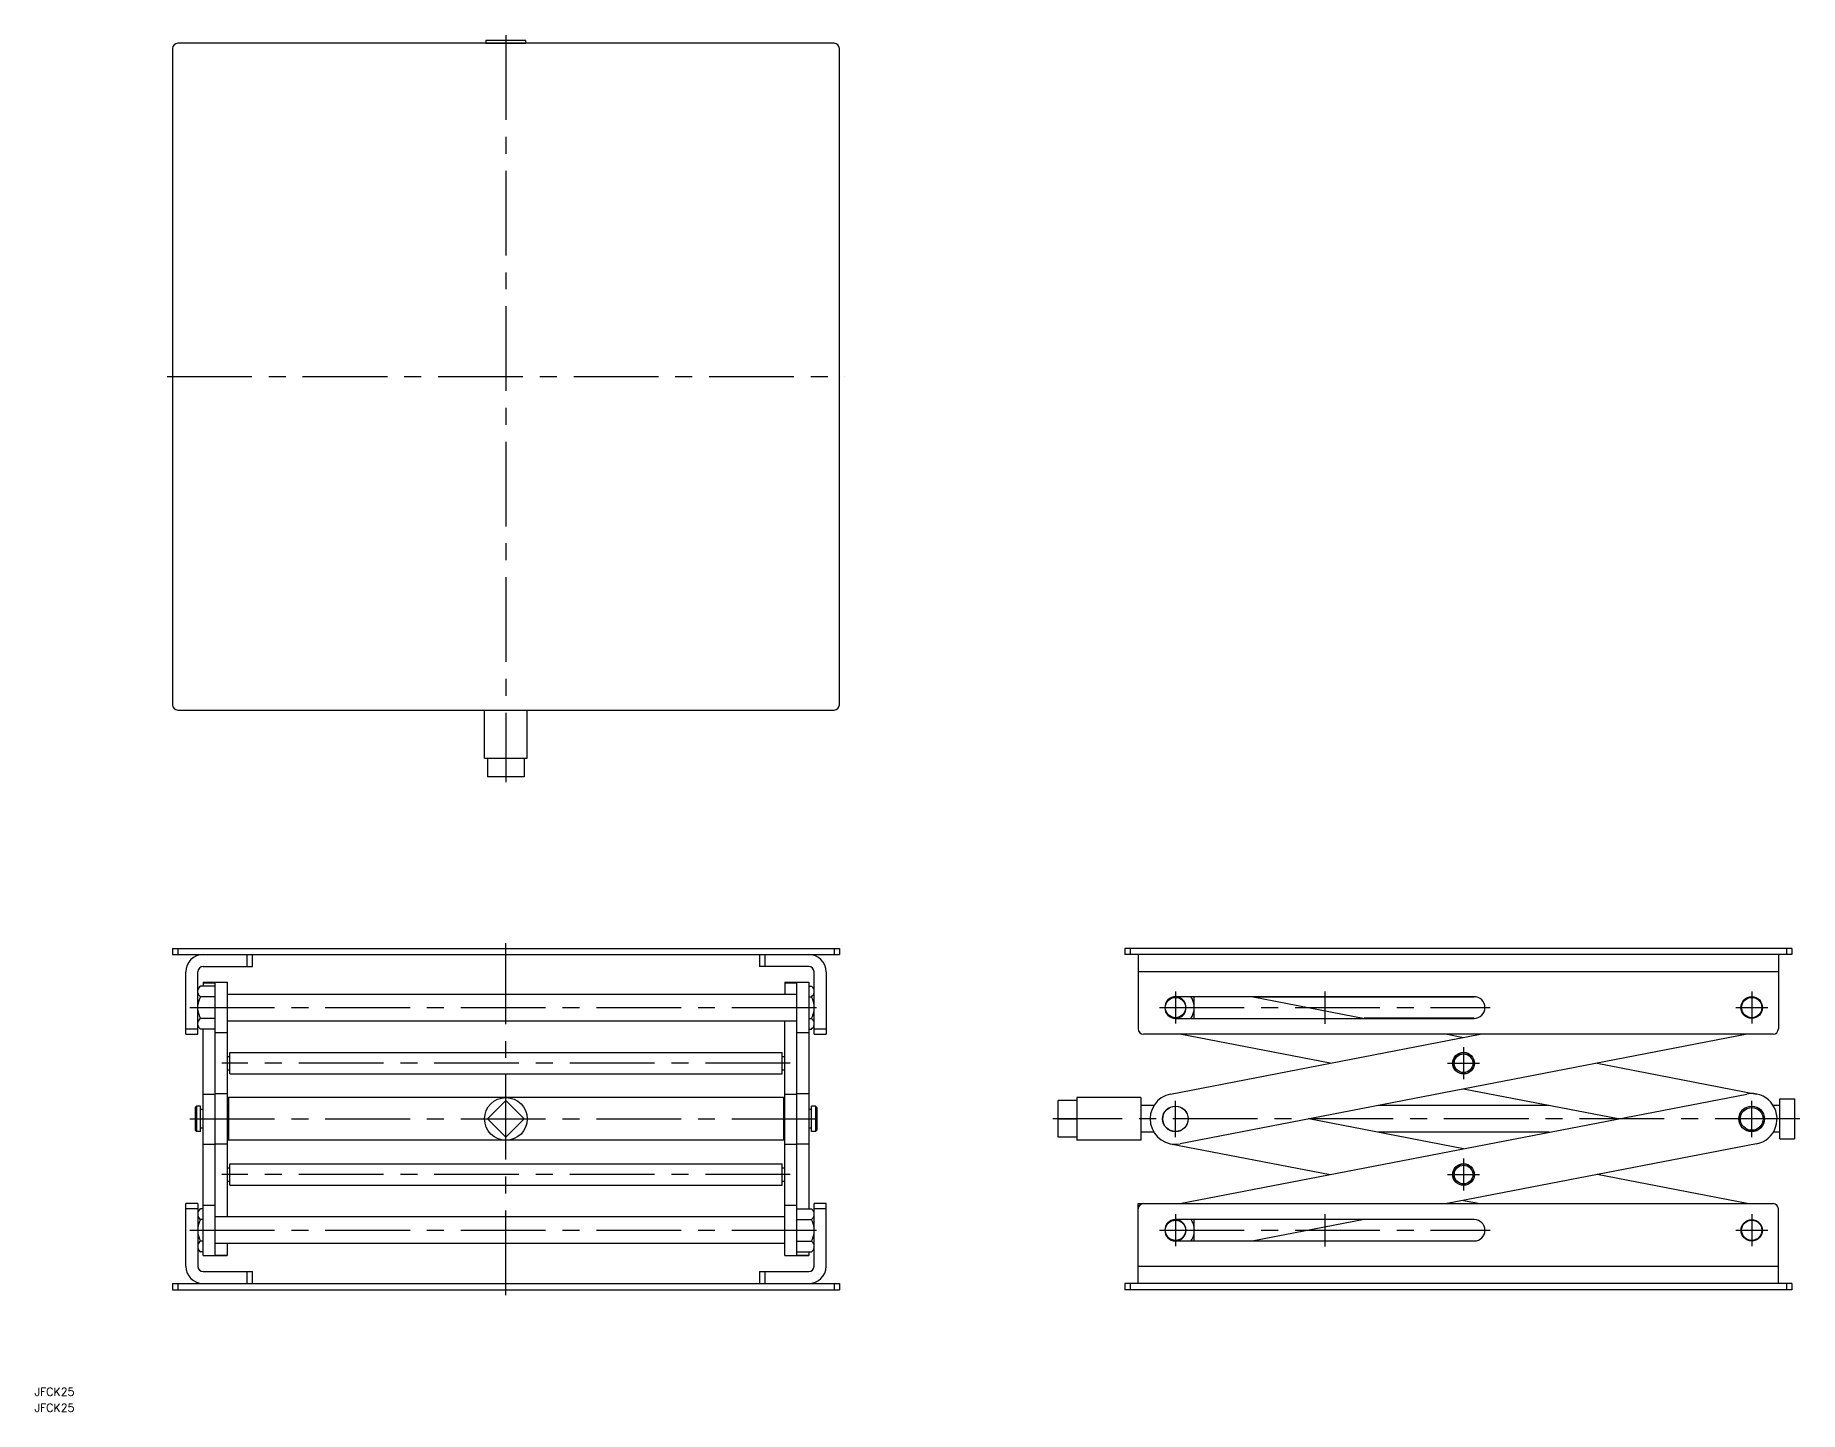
# Model space of a CAD drawing. Extents: x -176 to 1312, y -46 to 834.
# Drawn here: x -176 to 485, y -46 to 470 of the extents above; entities that cross this region are included whole.
import ezdxf

# ---------------------------------------------------------------- set-up
doc = ezdxf.new("R2010")
doc.units = 0
doc.linetypes.add('CENTER', pattern=[50.8, 31.75, -6.35, 6.35, -6.35])
doc.layers.get('0').update_dxf_attribs({"linetype": 'CONTINUOUS'})
doc.layers.add('CENTER', color=1, linetype='CONTINUOUS')
doc.styles.get("Standard").update_dxf_attribs({"font": 'txt.shx', "height": 3, "bigfont": 'bigfont.shx'})

msp = doc.modelspace()

# ---------------------------------------------------------------- linework, layer by layer
at = {"color": 7, "linetype": 'CONTINUOUS'}
for p, q in [((-125, 465.38), (-125, 219.38)), ((123, 467.38), (-123, 467.38)), ((7.51, 468.38), (-7.49, 468.38)), ((-7.49, 468.38), (-7.49, 467.38)), ((-7.49, 467.38), (7.51, 467.38)), ((7.51, 467.38), (7.51, 468.38)), ((125, 219.38), (125, 465.38)), ((-123, 217.38), (123, 217.38)), ((-7.99, 199.38), (-7.99, 217.38)), ((-7.99, 202.56), (-7.99, 217.38)), ((8.01, 199.38), (8.01, 217.38)), ((8.01, 202.56), (8.01, 217.38)), ((-7.99, 199.38), (8.01, 199.38)), ((-6.85, 199.38), (-6.85, 192.38)), ((0.01, 199.38), (0.01, 192.38)), ((6.87, 199.38), (6.87, 192.38)), ((6.87, 192.38), (-6.85, 192.38)), ((-125, 128), (125, 128)), ((-125, 128), (-125, 125.7)), ((-125, 125.7), (125, 125.7)), ((-123, 128), (-123, 125.7)), ((-97, 121.2), (-97, 125.7)), ((-95, 121.2), (-95, 125.7)), ((95, 125.7), (95, 121.2)), ((97, 125.7), (97, 121.2)), ((123, 128), (123, 125.7)), ((125, 128), (125, 125.7)), ((481.98, 128), (231.98, 128)), ((231.98, 128), (231.98, 125.7)), ((481.98, 125.7), (231.98, 125.7)), ((233.98, 128), (233.98, 125.7)), ((236.98, 125.7), (236.98, 97.8)), ((476.98, 125.7), (476.98, 97.8)), ((479.98, 128), (479.98, 125.7)), ((481.98, 128), (481.98, 125.7)), ((-120, 95.8), (-120, 119.2)), ((-115.5, 95.8), (-115.5, 119.2)), ((-113.5, 121.2), (-95, 121.2)), ((113.5, 121.2), (95, 121.2)), ((115.5, 95.8), (115.5, 119.2)), ((120, 119.2), (120, 95.8)), ((476.98, 119.2), (236.98, 119.2)), ((-115.5, 112.89), (-114.5, 113.89)), ((-109, 113.89), (-114.5, 113.89)), ((-113.5, 115.3), (-104.5, 115.3)), ((-113.5, 115.3), (-113.5, 113.89)), ((-113.5, 115.13), (-109, 115.13)), ((-109, 12.8), (-109, 115.3)), ((-104.5, 115.3), (-104.5, 27.3)), ((104.5, 115.3), (104.5, 110.8)), ((104.5, 115.3), (113.5, 115.3)), ((104.5, 115.13), (109, 115.13)), ((109, 12.8), (109, 115.3)), ((113.5, 115.3), (113.5, 30.38)), ((113.5, 113.89), (114.5, 113.89)), ((115.5, 112.89), (114.5, 113.89)), ((-109, 109.85), (-114.5, 109.85)), ((-104.5, 110.8), (109, 110.8)), ((113.5, 109.85), (114.5, 109.85)), ((362.93, 109.85), (251.03, 109.85)), ((257.97, 101.76), (257.97, 109.85)), ((280.08, 109.85), (321.98, 101.75)), ((280.34, 109.8), (362.98, 109.8)), ((-109, 101.76), (-114.5, 101.76)), ((-104.5, 100.8), (109, 100.8)), ((104.5, 12.8), (104.5, 100.8)), ((113.5, 101.76), (114.5, 101.76)), ((251.03, 101.75), (362.93, 101.75)), ((362.98, 101.8), (321.73, 101.8)), ((-120, 97.8), (-115.5, 97.8)), ((-120, 95.8), (-115.5, 95.8)), ((-115.5, 98.72), (-114.5, 97.72)), ((-109, 97.72), (-114.5, 97.72)), ((-113.5, 12.8), (-113.5, 97.72)), ((-109, 96.48), (-104.5, 96.48)), ((109, 96.48), (113.5, 96.48)), ((113.5, 97.72), (114.5, 97.72)), ((115.5, 98.72), (114.5, 97.72)), ((115.5, 97.8), (120, 97.8)), ((115.5, 95.8), (120, 95.8)), ((474.98, 95.8), (238.98, 95.8)), ((249.17, 73.38), (365.18, 95.8)), ((308.92, 84.93), (252.65, 95.8)), ((465.3, 95.8), (252.78, 54.72)), ((352.77, 95.8), (358.97, 94.6)), ((-104.5, 87.43), (-103.5, 87.43)), ((-103.5, 88.93), (103.5, 88.93)), ((-103.5, 80.93), (-103.5, 88.93)), ((103.5, 80.93), (103.5, 88.93)), ((103.5, 87.43), (104.5, 87.43)), ((-104.5, 82.43), (-103.5, 82.43)), ((-103.5, 80.93), (103.5, 80.93)), ((103.5, 82.43), (104.5, 82.43)), ((409.03, 84.93), (468.78, 73.38)), ((-113.5, 73.38), (-109, 73.38)), ((-109, 73.55), (-104.5, 73.55)), ((104.5, 73.38), (109, 73.38)), ((109, 73.55), (113.5, 73.55)), ((252.65, 32.3), (465.17, 73.38)), ((416.92, 64.05), (358.97, 75.25)), ((-116.5, 68.3), (-116, 68.8)), ((-116.5, 68.3), (-116, 68.8)), ((-116.5, 68.3), (-116.5, 59.8)), ((-114.5, 68.8), (-116, 68.8)), ((-116, 68.8), (-116, 59.3)), ((-114.5, 59.3), (-114.5, 68.8)), ((-113.5, 67.55), (-114.5, 67.55)), ((-104.5, 71.55), (-104, 72.05)), ((104, 72.05), (-104, 72.05)), ((-104, 72.05), (-104, 56.05)), ((0, 70.91), (-6.86, 64.05)), ((6.86, 64.05), (0, 70.91)), ((104, 72.05), (104, 56.05)), ((104.5, 71.55), (104, 72.05)), ((114.5, 67.55), (113.5, 67.55)), ((114.5, 59.3), (114.5, 68.8)), ((116, 68.8), (114.5, 68.8)), ((116, 68.8), (116, 59.3)), ((116.5, 68.3), (116, 68.8)), ((116.5, 68.3), (116.5, 59.8)), ((206.98, 57.19), (206.98, 70.91)), ((213.98, 70.91), (206.98, 70.91)), ((213.98, 72.05), (213.98, 56.05)), ((237.97, 72.05), (213.98, 72.05)), ((237.97, 72.05), (237.97, 56.05)), ((242.9, 69.05), (237.97, 69.05)), ((391.05, 69.05), (326.9, 69.05)), ((477.48, 69.05), (475.05, 69.05)), ((477.48, 71.55), (482.98, 71.55)), ((477.48, 56.55), (477.48, 71.55)), ((482.98, 71.55), (482.98, 56.55)), ((-116.5, 59.8), (-116, 59.3)), ((-116.5, 59.8), (-116, 59.3)), ((-113.5, 60.55), (-114.5, 60.55)), ((-6.86, 64.05), (0, 57.19)), ((0, 57.19), (6.86, 64.05)), ((114.5, 60.55), (113.5, 60.55)), ((116.5, 59.8), (116, 59.3)), ((206.98, 64.05), (213.98, 64.05)), ((358.97, 52.85), (301.03, 64.05)), ((-114.5, 59.3), (-116, 59.3)), ((-113.5, 54.55), (-109, 54.55)), ((-109, 54.72), (-104.5, 54.72)), ((-104.5, 56.55), (-104, 56.05)), ((104, 56.05), (-104, 56.05)), ((104.5, 56.55), (104, 56.05)), ((104.5, 54.55), (109, 54.55)), ((109, 54.72), (113.5, 54.72)), ((116, 59.3), (114.5, 59.3)), ((213.98, 57.19), (206.98, 57.19)), ((237.97, 56.05), (213.98, 56.05)), ((242.9, 59.05), (237.97, 59.05)), ((249.17, 54.72), (308.92, 43.18)), ((391.05, 59.05), (326.9, 59.05)), ((468.78, 54.72), (352.77, 32.3)), ((477.48, 59.05), (475.05, 59.05)), ((477.48, 56.55), (482.98, 56.55)), ((-103.5, 47.18), (103.5, 47.18)), ((-103.5, 39.18), (-103.5, 47.18)), ((103.5, 39.18), (103.5, 47.18)), ((-104.5, 45.68), (-103.5, 45.68)), ((-104.5, 40.68), (-103.5, 40.68)), ((103.5, 45.68), (104.5, 45.68)), ((103.5, 40.68), (104.5, 40.68)), ((465.3, 32.3), (409.03, 43.18)), ((-103.5, 39.18), (103.5, 39.18)), ((358.97, 33.5), (365.18, 32.3)), ((-120, 8.8), (-120, 32.3)), ((-115.5, 32.3), (-120, 32.3)), ((-115.5, 30.3), (-120, 30.3)), ((-115.5, 32.3), (-115.5, 8.8)), ((-115.5, 29.38), (-114.5, 30.38)), ((-113.5, 30.38), (-114.5, 30.38)), ((-109, 31.63), (-113.5, 31.63)), ((104.5, 27.3), (-109, 27.3)), ((109, 31.63), (104.5, 31.63)), ((109, 30.38), (114.5, 30.38)), ((115.5, 29.38), (114.5, 30.38)), ((115.5, 8.8), (115.5, 32.3)), ((120, 32.3), (115.5, 32.3)), ((120, 30.3), (115.5, 30.3)), ((120, 8.8), (120, 32.3)), ((236.98, 32.3), (474.98, 32.3)), ((236.98, 2.3), (236.98, 32.3)), ((476.98, 2.3), (476.98, 30.3)), ((-113.5, 26.34), (-114.5, 26.34)), ((109, 26.34), (114.5, 26.34)), ((362.98, 26.3), (250.98, 26.3)), ((257.97, 18.3), (257.97, 26.3)), ((321.73, 26.3), (280.34, 18.3)), ((-115.5, 15.22), (-114.5, 14.22)), ((-113.5, 18.26), (-114.5, 18.26)), ((-113.5, 14.22), (-114.5, 14.22)), ((104.5, 17.3), (-109, 17.3)), ((-104.5, 17.3), (-104.5, 12.8)), ((109, 18.26), (114.5, 18.26)), ((109, 14.22), (114.5, 14.22)), ((113.5, 14.22), (113.5, 12.8)), ((115.5, 15.22), (114.5, 14.22)), ((250.98, 18.3), (362.98, 18.3)), ((-113.5, 12.8), (-104.5, 12.8)), ((-113.5, 6.8), (-95, 6.8)), ((-109, 12.97), (-104.5, 12.97)), ((-97, 2.3), (-97, 6.8)), ((-95, 2.3), (-95, 6.8)), ((95, 6.8), (113.5, 6.8)), ((95, 6.8), (95, 2.3)), ((97, 6.8), (97, 2.3)), ((104.5, 12.8), (113.5, 12.8)), ((109, 12.97), (113.5, 12.97)), ((236.98, 8.8), (476.98, 8.8)), ((-125, 2.3), (125, 2.3)), ((-125, 2.3), (-125, 0)), ((-125, 0), (125, 0)), ((-123, 2.3), (-123, 0)), ((123, 2.3), (123, 0)), ((125, 2.3), (125, 0)), ((481.98, 2.3), (231.98, 2.3)), ((231.98, 2.3), (231.98, 0)), ((481.98, 0), (231.98, 0)), ((233.98, 2.3), (233.98, 0)), ((479.98, 2.3), (479.98, 0)), ((481.98, 2.3), (481.98, 0))]:
    msp.add_line(p, q, dxfattribs=at)
for centre, radius in [((250.97, 105.8), 3.8), ((466.98, 105.8), 4.05), ((466.98, 105.8), 4), ((466.98, 105.8), 3.8), ((358.97, 84.93), 4.05), ((358.97, 84.93), 4), ((358.97, 84.93), 3.5), ((0, 64.05), 8), ((250.97, 64.05), 4.8), ((250.97, 64.05), 4.75), ((466.98, 64.05), 4.8), ((466.98, 64.05), 4.75), ((466.98, 64.05), 4.25), ((358.97, 43.18), 4.05), ((358.97, 43.18), 4), ((358.97, 43.18), 3.5), ((250.97, 22.3), 3.8), ((466.98, 22.3), 4), ((466.98, 22.3), 3.8)]:
    msp.add_circle(centre, radius, dxfattribs=at)
for centre, radius, start, end in [((-123, 465.38), 2, 90, 180), ((123, 465.38), 2, 0, 90), ((-123, 219.38), 2, 180, 270), ((123, 219.38), 2, 270, 0), ((-113.5, 119.2), 6.5, 90, 180), ((113.5, 119.2), 6.5, 0, 90), ((-113.5, 119.2), 2, 90, 180), ((113.5, 119.2), 2, 0, 90), ((-113.08, 111.87), 2.47, 125.08635, 168.45218), ((113.08, 111.87), 2.47, 11.54782, 54.91365), ((-113.08, 111.87), 2.47, 191.54782, 234.91365), ((-107.25, 105.8), 8.3, 150.87252, 173.70972), ((113.08, 111.87), 2.47, 305.08635, 348.45218), ((107.25, 105.8), 8.3, 6.29028, 29.12748), ((251.03, 105.8), 4.05, 90, 270), ((250.97, 105.8), 4, 242.07567, 117.75735), ((250.97, 105.8), 7.08, 8.77485, 34.94029), ((362.93, 105.8), 4.05, 270, 90), ((-107.25, 105.8), 8.3, 186.29028, 209.12748), ((-113.08, 99.74), 2.47, 125.08635, 168.45218), ((-113.08, 99.74), 2.47, 191.54782, 234.91365), ((107.25, 105.8), 8.3, 330.87252, 353.70972), ((113.08, 99.74), 2.47, 11.54782, 54.91365), ((113.08, 99.74), 2.47, 305.08635, 348.45218), ((250.97, 105.8), 7.08, 325.05972, 351.22515), ((238.98, 97.8), 2, 180, 270), ((474.98, 97.8), 2, 270, 0), ((250.97, 64.05), 9.5, 100.94, 280.94), ((466.98, 64.05), 9.5, 280.94, 100.94), ((-113.08, 28.36), 2.47, 125.08635, 168.45218), ((-113.08, 28.36), 2.47, 191.54782, 234.91365), ((113.08, 28.36), 2.47, 11.54782, 54.91365), ((113.08, 28.36), 2.47, 305.08635, 348.45218), ((238.98, 30.3), 2, 90, 180), ((474.98, 30.3), 2, 0, 90), ((-107.25, 22.3), 8.3, 150.87252, 173.70972), ((-107.25, 22.3), 8.3, 186.29028, 209.12748), ((107.25, 22.3), 8.3, 6.29028, 29.12748), ((107.25, 22.3), 8.3, 330.87252, 353.70972), ((250.98, 22.3), 4, 90, 270), ((250.97, 22.3), 4, 270.02612, 89.97411), ((250.97, 22.3), 7.08, 8.77485, 34.45435), ((250.97, 22.3), 7.08, 325.54565, 351.22515), ((362.98, 22.3), 4, 270, 90), ((-113.08, 16.24), 2.47, 125.08635, 168.45218), ((-113.08, 16.24), 2.47, 191.54782, 234.91365), ((113.08, 16.24), 2.47, 11.54782, 54.91365), ((113.08, 16.24), 2.47, 305.08635, 348.45218), ((-113.5, 8.8), 6.5, 180, 270), ((-113.5, 8.8), 2, 180, 270), ((113.5, 8.8), 6.5, 270, 0), ((113.5, 8.8), 2, 270, 0)]:
    msp.add_arc(centre, radius, start, end, dxfattribs=at)
at = {"layer": 'CENTER', "color": 1, "linetype": 'CENTER'}
for p, q in [((0.01, 470.38), (0.01, 190.38)), ((-127, 342.38), (127, 342.38)), ((0, -2), (0, 130)), ((251.03, 111.8), (251.03, 99.8)), ((306.98, 111.85), (306.98, 99.75)), ((466.98, 111.8), (466.98, 99.8)), ((-118.5, 105.8), (118.5, 105.8)), ((245.03, 105.8), (368.98, 105.8)), ((460.98, 105.8), (472.98, 105.8)), ((358.97, 90.93), (358.97, 78.93)), ((106.5, 84.93), (-106.5, 84.93)), ((352.97, 84.93), (364.97, 84.93)), ((250.97, 57.25), (250.97, 70.85)), ((466.98, 57.25), (466.98, 70.85)), ((-118.5, 64.05), (118.5, 64.05)), ((484.98, 64.05), (204.98, 64.05)), ((358.97, 49.18), (358.97, 37.18)), ((106.5, 43.18), (-106.5, 43.18)), ((352.97, 43.18), (364.97, 43.18)), ((250.97, 28.3), (250.97, 16.3)), ((306.98, 28.35), (306.98, 16.25)), ((466.98, 28.3), (466.98, 16.3)), ((-118.5, 22.3), (118.5, 22.3)), ((244.97, 22.3), (256.97, 22.3)), ((245.03, 22.3), (368.98, 22.3)), ((460.98, 22.3), (472.98, 22.3))]:
    msp.add_line(p, q, dxfattribs=at)

# ---------------------------------------------------------------- texts
at = {"color": 7, "linetype": 'CONTINUOUS'}
for p in [(-176.68, -39.74), (-176.68, -45.74)]:
    msp.add_text('JFCK25', height=3, dxfattribs=at).set_placement(p)

doc.saveas('drawing.dxf')
